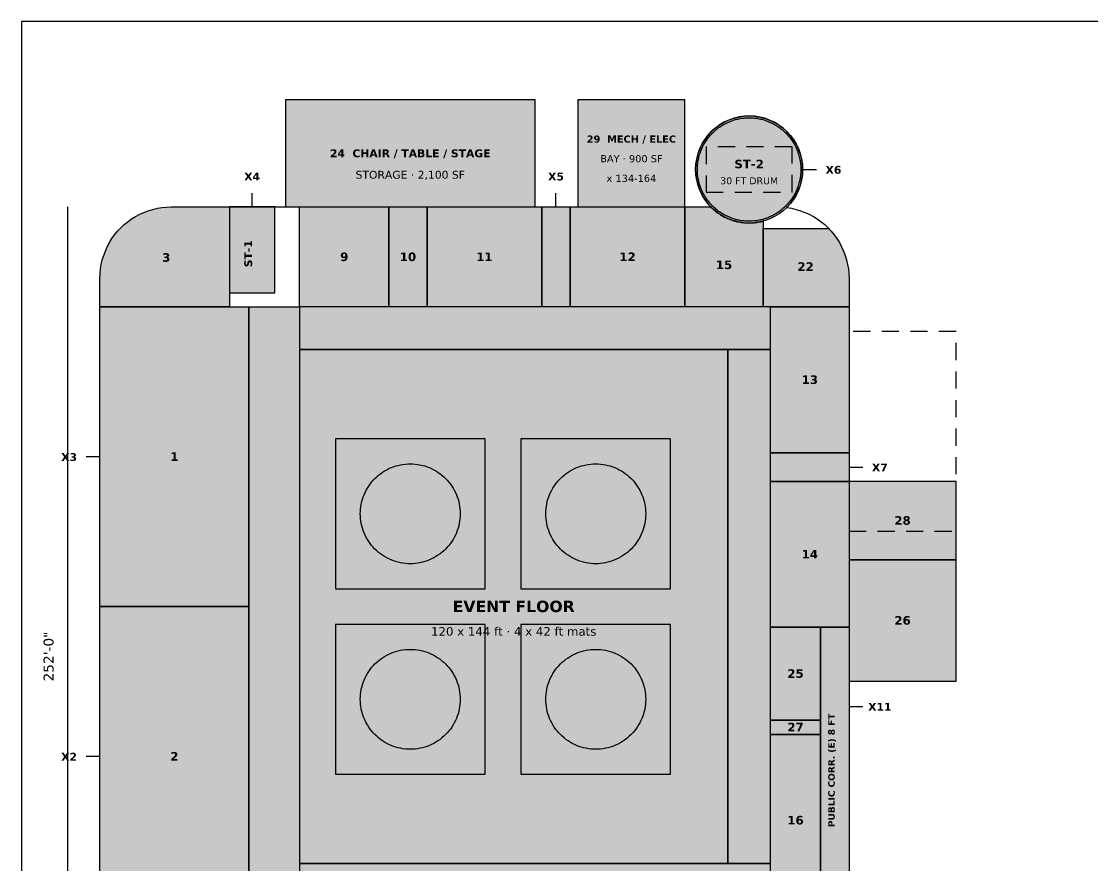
# Model space of a CAD drawing. Header units: inches. Extents: x 0.5 to 16.5, y 0.5 to 10.5.
# Drawn here: x 0.5 to 8.01, y 4.59 to 10.5 of the extents above; entities that cross this region are included whole.
import ezdxf
from ezdxf.enums import TextEntityAlignment as Align

# ---------------------------------------------------------------- set-up
doc = ezdxf.new("R2010")
doc.units = ezdxf.units.IN
doc.header["$MEASUREMENT"] = 0
for name, color, linetype in [('A-ANNEX', 7, 'Continuous'), ('A-ANNO-DIMS', 7, 'Continuous'), ('A-ANNO-GHOST', 7, 'Continuous'), ('A-ANNO-TEXT', 7, 'Continuous'), ('A-EXIT', 7, 'Continuous'), ('A-ROOM', 7, 'Continuous'), ('A-STAIR', 7, 'Continuous'), ('A-WALL-EXT', 7, 'Continuous'), ('G-ANNO-TTLB', 7, 'Continuous')]:
    doc.layers.add(name, color=color, linetype=linetype)
doc.styles.add('KS-BOLD', font='DejaVuSans-Bold.ttf')
doc.styles.add('KS-REG', font='DejaVuSans.ttf')

msp = doc.modelspace()

# ---------------------------------------------------------------- hatches: boundary and pattern name
at = {"layer": 'A-ANNEX', "true_color": 0x8e949b}
for points in [[(4.1, 9.2), (4.1, 9.95), (2.35, 9.95), (2.35, 9.2), (4.1, 9.2)], [(7.05, 5.8773), (7.05, 7.2773), (6.3, 7.2773), (6.3, 5.8773), (7.05, 5.8773)]]:
    msp.add_hatch(color=7, dxfattribs=at).paths.add_polyline_path(points)
at = {"layer": 'A-ANNEX', "true_color": 0xa55a5a}
msp.add_hatch(color=7, dxfattribs=at).paths.add_polyline_path([(5.15, 9.2), (5.15, 9.95), (4.4, 9.95), (4.4, 9.2), (5.15, 9.2)])
at = {"layer": 'A-ROOM', "true_color": 0xdad6c9}
for points in [[(1.05, 8.5), (1.05, 8.7), (1.0511, 8.7327), (1.0543, 8.7653), (1.0596, 8.7975), (1.067, 8.8294), (1.0765, 8.8607), (1.0881, 8.8913), (1.1016, 8.9211), (1.117, 8.95), (1.1343, 8.9778), (1.1533, 9.0044), (1.1741, 9.0297), (1.1964, 9.0536), (1.2203, 9.0759), (1.2456, 9.0967), (1.2722, 9.1157), (1.3, 9.133), (1.3289, 9.1484), (1.3587, 9.1619), (1.3893, 9.1735), (1.4206, 9.183), (1.4525, 9.1904), (1.4847, 9.1957), (1.5173, 9.1989), (1.55, 9.2), (1.9583, 9.2), (1.9583, 8.5979), (1.9583, 8.5), (1.05, 8.5)], [(2.45, 8.5), (2.45, 9.2), (3.075, 9.2), (3.075, 8.5), (2.45, 8.5)], [(3.075, 8.5), (3.075, 9.2), (3.3427, 9.2), (3.3427, 8.5), (3.075, 8.5)], [(3.3427, 8.5), (3.3427, 9.2), (4.1463, 9.2), (4.1463, 8.5), (3.3427, 8.5)], [(4.3463, 8.5), (4.3463, 9.2), (5.1498, 9.2), (5.1498, 8.5), (4.3463, 8.5)], [(5.6979, 8.5), (5.1498, 8.5), (5.1498, 9.2), (5.3322, 9.2), (5.3348, 9.1973), (5.3414, 9.1909), (5.3482, 9.1846), (5.3551, 9.1785), (5.3621, 9.1726), (5.3693, 9.1669), (5.3766, 9.1613), (5.3841, 9.1559), (5.3917, 9.1507), (5.3994, 9.1457), (5.4072, 9.1409), (5.4152, 9.1362), (5.4232, 9.1318), (5.4314, 9.1275), (5.4397, 9.1235), (5.448, 9.1197), (5.4565, 9.116), (5.465, 9.1126), (5.4737, 9.1094), (5.4824, 9.1064), (5.4911, 9.1036), (5.5, 9.1011), (5.5089, 9.0987), (5.5178, 9.0966), (5.5268, 9.0947), (5.5359, 9.093), (5.545, 9.0916), (5.5541, 9.0903), (5.5632, 9.0893), (5.5724, 9.0885), (5.5816, 9.088), (5.5908, 9.0876), (5.6, 9.0875), (5.6092, 9.0876), (5.6184, 9.088), (5.6276, 9.0885), (5.6368, 9.0893), (5.6459, 9.0903), (5.655, 9.0916), (5.6641, 9.093), (5.6732, 9.0947), (5.6822, 9.0966), (5.6911, 9.0987), (5.6979, 9.1005), (5.6979, 8.5)], [(5.6979, 8.5), (5.6979, 9.05), (6.1569, 9.05), (6.1759, 9.0297), (6.1967, 9.0044), (6.2157, 8.9778), (6.233, 8.95), (6.2484, 8.9211), (6.2619, 8.8913), (6.2735, 8.8607), (6.283, 8.8294), (6.2904, 8.7975), (6.2957, 8.7653), (6.2989, 8.7327), (6.3, 8.7), (6.3, 8.5), (5.6979, 8.5)], [(2.0938, 6.4), (1.05, 6.4), (1.05, 8.5), (2.0938, 8.5), (2.0938, 6.4)], [(5.75, 7.4773), (5.75, 8.5), (6.3, 8.5), (6.3, 7.4773), (5.75, 7.4773)], [(5.75, 6.2545), (5.75, 7.2773), (6.3, 7.2773), (6.3, 6.2545), (5.75, 6.2545)], [(7.05, 6.7273), (7.05, 7.2773), (6.3, 7.2773), (6.3, 6.7273), (7.05, 6.7273)], [(7.05, 6.7273), (7.05, 7.2773), (6.3, 7.2773), (6.3, 6.7273), (7.05, 6.7273)], [(7.05, 5.8773), (7.05, 6.7273), (6.3, 6.7273), (6.3, 5.8773), (7.05, 5.8773)], [(7.05, 5.8773), (7.05, 6.7273), (6.3, 6.7273), (6.3, 5.8773), (7.05, 5.8773)], [(2.0938, 4.3), (1.05, 4.3), (1.05, 6.4), (2.0938, 6.4), (2.0938, 4.3)], [(5.75, 6.2545), (6.1, 6.2545), (6.1, 5.6045), (5.75, 5.6045), (5.75, 6.2545)], [(5.75, 5.6045), (6.1, 5.6045), (6.1, 5.5045), (5.75, 5.5045), (5.75, 5.6045)], [(5.75, 5.5045), (6.1, 5.5045), (6.1, 4.3), (5.75, 4.3), (5.75, 5.5045)]]:
    msp.add_hatch(color=7, dxfattribs=at).paths.add_polyline_path(points)
at = {"layer": 'A-ROOM', "true_color": 0xefede6}
for points in [[(4.1463, 8.5), (4.1463, 9.2), (4.3463, 9.2), (4.3463, 8.5), (4.1463, 8.5)], [(2.0938, 8.5), (2.45, 8.5), (2.45, 4.3), (2.0938, 4.3), (2.0938, 8.5)], [(5.75, 7.2773), (5.75, 7.4773), (6.3, 7.4773), (6.3, 7.2773), (5.75, 7.2773)], [(6.1, 4.3), (6.1, 6.2545), (6.3, 6.2545), (6.3, 4.3), (6.1, 4.3)]]:
    msp.add_hatch(color=7, dxfattribs=at).paths.add_polyline_path(points)
at = {"layer": 'A-ROOM', "true_color": 0xe9b4b4}
for points in [[(5.75, 8.2), (5.75, 8.5), (2.45, 8.5), (2.45, 8.2), (5.75, 8.2)], [(5.75, 4.6), (5.75, 8.2), (5.45, 8.2), (5.45, 4.6), (5.75, 4.6)], [(5.75, 4.3), (5.75, 4.6), (2.45, 4.6), (2.45, 4.3), (5.75, 4.3)]]:
    msp.add_hatch(color=7, dxfattribs=at).paths.add_polyline_path(points)
at = {"layer": 'A-ROOM', "true_color": 0xead9b5}
msp.add_hatch(color=7, dxfattribs=at).paths.add_polyline_path([(5.45, 4.6), (5.45, 8.2), (2.45, 8.2), (2.45, 4.6), (5.45, 4.6)])
at = {"layer": 'A-ROOM', "true_color": 0xf4ecd0}
for points in [[(3.75, 6.525), (3.75, 7.575), (2.7, 7.575), (2.7, 6.525), (3.75, 6.525)], [(5.05, 6.525), (5.05, 7.575), (4, 7.575), (4, 6.525), (5.05, 6.525)], [(3.75, 5.225), (3.75, 6.275), (2.7, 6.275), (2.7, 5.225), (3.75, 5.225)], [(5.05, 5.225), (5.05, 6.275), (4, 6.275), (4, 5.225), (5.05, 5.225)]]:
    msp.add_hatch(color=7, dxfattribs=at).paths.add_polyline_path(points)
at = {"layer": 'A-ROOM', "true_color": 0xc93a3a}
for points in [[(3.575, 7.05), (3.5746, 7.0328), (3.5733, 7.0157), (3.5712, 6.9986), (3.5683, 6.9817), (3.5645, 6.965), (3.5599, 6.9484), (3.5545, 6.9321), (3.5484, 6.9161), (3.5414, 6.9004), (3.5337, 6.885), (3.5252, 6.8701), (3.516, 6.8556), (3.5061, 6.8415), (3.4956, 6.828), (3.4843, 6.815), (3.4725, 6.8025), (3.46, 6.7907), (3.447, 6.7794), (3.4335, 6.7689), (3.4194, 6.759), (3.4049, 6.7498), (3.39, 6.7413), (3.3746, 6.7336), (3.3589, 6.7266), (3.3429, 6.7205), (3.3266, 6.7151), (3.31, 6.7105), (3.2933, 6.7067), (3.2764, 6.7038), (3.2593, 6.7017), (3.2422, 6.7004), (3.225, 6.7), (3.2078, 6.7004), (3.1907, 6.7017), (3.1736, 6.7038), (3.1567, 6.7067), (3.14, 6.7105), (3.1234, 6.7151), (3.1071, 6.7205), (3.0911, 6.7266), (3.0754, 6.7336), (3.06, 6.7413), (3.0451, 6.7498), (3.0306, 6.759), (3.0165, 6.7689), (3.003, 6.7794), (2.99, 6.7907), (2.9775, 6.8025), (2.9657, 6.815), (2.9544, 6.828), (2.9439, 6.8415), (2.934, 6.8556), (2.9248, 6.8701), (2.9163, 6.885), (2.9086, 6.9004), (2.9016, 6.9161), (2.8955, 6.9321), (2.8901, 6.9484), (2.8855, 6.965), (2.8817, 6.9817), (2.8788, 6.9986), (2.8767, 7.0157), (2.8754, 7.0328), (2.875, 7.05), (2.8754, 7.0672), (2.8767, 7.0843), (2.8788, 7.1014), (2.8817, 7.1183), (2.8855, 7.135), (2.8901, 7.1516), (2.8955, 7.1679), (2.9016, 7.1839), (2.9086, 7.1996), (2.9163, 7.215), (2.9248, 7.2299), (2.934, 7.2444), (2.9439, 7.2585), (2.9544, 7.272), (2.9657, 7.285), (2.9775, 7.2975), (2.99, 7.3093), (3.003, 7.3206), (3.0165, 7.3311), (3.0306, 7.341), (3.0451, 7.3502), (3.06, 7.3587), (3.0754, 7.3664), (3.0911, 7.3734), (3.1071, 7.3795), (3.1234, 7.3849), (3.14, 7.3895), (3.1567, 7.3933), (3.1736, 7.3962), (3.1907, 7.3983), (3.2078, 7.3996), (3.225, 7.4), (3.2422, 7.3996), (3.2593, 7.3983), (3.2764, 7.3962), (3.2933, 7.3933), (3.31, 7.3895), (3.3266, 7.3849), (3.3429, 7.3795), (3.3589, 7.3734), (3.3746, 7.3664), (3.39, 7.3587), (3.4049, 7.3502), (3.4194, 7.341), (3.4335, 7.3311), (3.447, 7.3206), (3.46, 7.3093), (3.4725, 7.2975), (3.4843, 7.285), (3.4956, 7.272), (3.5061, 7.2585), (3.516, 7.2444), (3.5252, 7.2299), (3.5337, 7.215), (3.5414, 7.1996), (3.5484, 7.1839), (3.5545, 7.1679), (3.5599, 7.1516), (3.5645, 7.135), (3.5683, 7.1183), (3.5712, 7.1014), (3.5733, 7.0843), (3.5746, 7.0672), (3.575, 7.05)], [(4.875, 7.05), (4.8746, 7.0328), (4.8733, 7.0157), (4.8712, 6.9986), (4.8683, 6.9817), (4.8645, 6.965), (4.8599, 6.9484), (4.8545, 6.9321), (4.8484, 6.9161), (4.8414, 6.9004), (4.8337, 6.885), (4.8252, 6.8701), (4.816, 6.8556), (4.8061, 6.8415), (4.7956, 6.828), (4.7843, 6.815), (4.7725, 6.8025), (4.76, 6.7907), (4.747, 6.7794), (4.7335, 6.7689), (4.7194, 6.759), (4.7049, 6.7498), (4.69, 6.7413), (4.6746, 6.7336), (4.6589, 6.7266), (4.6429, 6.7205), (4.6266, 6.7151), (4.61, 6.7105), (4.5933, 6.7067), (4.5764, 6.7038), (4.5593, 6.7017), (4.5422, 6.7004), (4.525, 6.7), (4.5078, 6.7004), (4.4907, 6.7017), (4.4736, 6.7038), (4.4567, 6.7067), (4.44, 6.7105), (4.4234, 6.7151), (4.4071, 6.7205), (4.3911, 6.7266), (4.3754, 6.7336), (4.36, 6.7413), (4.3451, 6.7498), (4.3306, 6.759), (4.3165, 6.7689), (4.303, 6.7794), (4.29, 6.7907), (4.2775, 6.8025), (4.2657, 6.815), (4.2544, 6.828), (4.2439, 6.8415), (4.234, 6.8556), (4.2248, 6.8701), (4.2163, 6.885), (4.2086, 6.9004), (4.2016, 6.9161), (4.1955, 6.9321), (4.1901, 6.9484), (4.1855, 6.965), (4.1817, 6.9817), (4.1788, 6.9986), (4.1767, 7.0157), (4.1754, 7.0328), (4.175, 7.05), (4.1754, 7.0672), (4.1767, 7.0843), (4.1788, 7.1014), (4.1817, 7.1183), (4.1855, 7.135), (4.1901, 7.1516), (4.1955, 7.1679), (4.2016, 7.1839), (4.2086, 7.1996), (4.2163, 7.215), (4.2248, 7.2299), (4.234, 7.2444), (4.2439, 7.2585), (4.2544, 7.272), (4.2657, 7.285), (4.2775, 7.2975), (4.29, 7.3093), (4.303, 7.3206), (4.3165, 7.3311), (4.3306, 7.341), (4.3451, 7.3502), (4.36, 7.3587), (4.3754, 7.3664), (4.3911, 7.3734), (4.4071, 7.3795), (4.4234, 7.3849), (4.44, 7.3895), (4.4567, 7.3933), (4.4736, 7.3962), (4.4907, 7.3983), (4.5078, 7.3996), (4.525, 7.4), (4.5422, 7.3996), (4.5593, 7.3983), (4.5764, 7.3962), (4.5933, 7.3933), (4.61, 7.3895), (4.6266, 7.3849), (4.6429, 7.3795), (4.6589, 7.3734), (4.6746, 7.3664), (4.69, 7.3587), (4.7049, 7.3502), (4.7194, 7.341), (4.7335, 7.3311), (4.747, 7.3206), (4.76, 7.3093), (4.7725, 7.2975), (4.7843, 7.285), (4.7956, 7.272), (4.8061, 7.2585), (4.816, 7.2444), (4.8252, 7.2299), (4.8337, 7.215), (4.8414, 7.1996), (4.8484, 7.1839), (4.8545, 7.1679), (4.8599, 7.1516), (4.8645, 7.135), (4.8683, 7.1183), (4.8712, 7.1014), (4.8733, 7.0843), (4.8746, 7.0672), (4.875, 7.05)], [(3.575, 5.75), (3.5746, 5.7328), (3.5733, 5.7157), (3.5712, 5.6986), (3.5683, 5.6817), (3.5645, 5.665), (3.5599, 5.6484), (3.5545, 5.6321), (3.5484, 5.6161), (3.5414, 5.6004), (3.5337, 5.585), (3.5252, 5.5701), (3.516, 5.5556), (3.5061, 5.5415), (3.4956, 5.528), (3.4843, 5.515), (3.4725, 5.5025), (3.46, 5.4907), (3.447, 5.4794), (3.4335, 5.4689), (3.4194, 5.459), (3.4049, 5.4498), (3.39, 5.4413), (3.3746, 5.4336), (3.3589, 5.4266), (3.3429, 5.4205), (3.3266, 5.4151), (3.31, 5.4105), (3.2933, 5.4067), (3.2764, 5.4038), (3.2593, 5.4017), (3.2422, 5.4004), (3.225, 5.4), (3.2078, 5.4004), (3.1907, 5.4017), (3.1736, 5.4038), (3.1567, 5.4067), (3.14, 5.4105), (3.1234, 5.4151), (3.1071, 5.4205), (3.0911, 5.4266), (3.0754, 5.4336), (3.06, 5.4413), (3.0451, 5.4498), (3.0306, 5.459), (3.0165, 5.4689), (3.003, 5.4794), (2.99, 5.4907), (2.9775, 5.5025), (2.9657, 5.515), (2.9544, 5.528), (2.9439, 5.5415), (2.934, 5.5556), (2.9248, 5.5701), (2.9163, 5.585), (2.9086, 5.6004), (2.9016, 5.6161), (2.8955, 5.6321), (2.8901, 5.6484), (2.8855, 5.665), (2.8817, 5.6817), (2.8788, 5.6986), (2.8767, 5.7157), (2.8754, 5.7328), (2.875, 5.75), (2.8754, 5.7672), (2.8767, 5.7843), (2.8788, 5.8014), (2.8817, 5.8183), (2.8855, 5.835), (2.8901, 5.8516), (2.8955, 5.8679), (2.9016, 5.8839), (2.9086, 5.8996), (2.9163, 5.915), (2.9248, 5.9299), (2.934, 5.9444), (2.9439, 5.9585), (2.9544, 5.972), (2.9657, 5.985), (2.9775, 5.9975), (2.99, 6.0093), (3.003, 6.0206), (3.0165, 6.0311), (3.0306, 6.041), (3.0451, 6.0502), (3.06, 6.0587), (3.0754, 6.0664), (3.0911, 6.0734), (3.1071, 6.0795), (3.1234, 6.0849), (3.14, 6.0895), (3.1567, 6.0933), (3.1736, 6.0962), (3.1907, 6.0983), (3.2078, 6.0996), (3.225, 6.1), (3.2422, 6.0996), (3.2593, 6.0983), (3.2764, 6.0962), (3.2933, 6.0933), (3.31, 6.0895), (3.3266, 6.0849), (3.3429, 6.0795), (3.3589, 6.0734), (3.3746, 6.0664), (3.39, 6.0587), (3.4049, 6.0502), (3.4194, 6.041), (3.4335, 6.0311), (3.447, 6.0206), (3.46, 6.0093), (3.4725, 5.9975), (3.4843, 5.985), (3.4956, 5.972), (3.5061, 5.9585), (3.516, 5.9444), (3.5252, 5.9299), (3.5337, 5.915), (3.5414, 5.8996), (3.5484, 5.8839), (3.5545, 5.8679), (3.5599, 5.8516), (3.5645, 5.835), (3.5683, 5.8183), (3.5712, 5.8014), (3.5733, 5.7843), (3.5746, 5.7672), (3.575, 5.75)], [(4.875, 5.75), (4.8746, 5.7328), (4.8733, 5.7157), (4.8712, 5.6986), (4.8683, 5.6817), (4.8645, 5.665), (4.8599, 5.6484), (4.8545, 5.6321), (4.8484, 5.6161), (4.8414, 5.6004), (4.8337, 5.585), (4.8252, 5.5701), (4.816, 5.5556), (4.8061, 5.5415), (4.7956, 5.528), (4.7843, 5.515), (4.7725, 5.5025), (4.76, 5.4907), (4.747, 5.4794), (4.7335, 5.4689), (4.7194, 5.459), (4.7049, 5.4498), (4.69, 5.4413), (4.6746, 5.4336), (4.6589, 5.4266), (4.6429, 5.4205), (4.6266, 5.4151), (4.61, 5.4105), (4.5933, 5.4067), (4.5764, 5.4038), (4.5593, 5.4017), (4.5422, 5.4004), (4.525, 5.4), (4.5078, 5.4004), (4.4907, 5.4017), (4.4736, 5.4038), (4.4567, 5.4067), (4.44, 5.4105), (4.4234, 5.4151), (4.4071, 5.4205), (4.3911, 5.4266), (4.3754, 5.4336), (4.36, 5.4413), (4.3451, 5.4498), (4.3306, 5.459), (4.3165, 5.4689), (4.303, 5.4794), (4.29, 5.4907), (4.2775, 5.5025), (4.2657, 5.515), (4.2544, 5.528), (4.2439, 5.5415), (4.234, 5.5556), (4.2248, 5.5701), (4.2163, 5.585), (4.2086, 5.6004), (4.2016, 5.6161), (4.1955, 5.6321), (4.1901, 5.6484), (4.1855, 5.665), (4.1817, 5.6817), (4.1788, 5.6986), (4.1767, 5.7157), (4.1754, 5.7328), (4.175, 5.75), (4.1754, 5.7672), (4.1767, 5.7843), (4.1788, 5.8014), (4.1817, 5.8183), (4.1855, 5.835), (4.1901, 5.8516), (4.1955, 5.8679), (4.2016, 5.8839), (4.2086, 5.8996), (4.2163, 5.915), (4.2248, 5.9299), (4.234, 5.9444), (4.2439, 5.9585), (4.2544, 5.972), (4.2657, 5.985), (4.2775, 5.9975), (4.29, 6.0093), (4.303, 6.0206), (4.3165, 6.0311), (4.3306, 6.041), (4.3451, 6.0502), (4.36, 6.0587), (4.3754, 6.0664), (4.3911, 6.0734), (4.4071, 6.0795), (4.4234, 6.0849), (4.44, 6.0895), (4.4567, 6.0933), (4.4736, 6.0962), (4.4907, 6.0983), (4.5078, 6.0996), (4.525, 6.1), (4.5422, 6.0996), (4.5593, 6.0983), (4.5764, 6.0962), (4.5933, 6.0933), (4.61, 6.0895), (4.6266, 6.0849), (4.6429, 6.0795), (4.6589, 6.0734), (4.6746, 6.0664), (4.69, 6.0587), (4.7049, 6.0502), (4.7194, 6.041), (4.7335, 6.0311), (4.747, 6.0206), (4.76, 6.0093), (4.7725, 5.9975), (4.7843, 5.985), (4.7956, 5.972), (4.8061, 5.9585), (4.816, 5.9444), (4.8252, 5.9299), (4.8337, 5.915), (4.8414, 5.8996), (4.8484, 5.8839), (4.8545, 5.8679), (4.8599, 5.8516), (4.8645, 5.835), (4.8683, 5.8183), (4.8712, 5.8014), (4.8733, 5.7843), (4.8746, 5.7672), (4.875, 5.75)]]:
    msp.add_hatch(color=7, dxfattribs=at).paths.add_polyline_path(points)
at = {"layer": 'A-STAIR', "true_color": 0xb9b3a0}
h = msp.add_hatch(color=7, dxfattribs=at)
edge = h.paths.add_edge_path()
edge.add_arc((5.6, 9.4625), 0.375, 0, 360)
msp.add_hatch(color=7, dxfattribs=at).paths.add_polyline_path([(2.275, 8.5979), (2.275, 9.2), (1.9583, 9.2), (1.9583, 8.5979), (2.275, 8.5979)])

# ---------------------------------------------------------------- linework, layer by layer
at = {"layer": 'A-ANNEX'}
for points in [[(4.1, 9.2), (4.1, 9.95), (2.35, 9.95), (2.35, 9.2), (4.1, 9.2)], [(5.15, 9.2), (5.15, 9.95), (4.4, 9.95), (4.4, 9.2), (5.15, 9.2)], [(7.05, 5.8773), (7.05, 7.2773), (6.3, 7.2773), (6.3, 5.8773), (7.05, 5.8773)]]:
    msp.add_lwpolyline(points, close=True, dxfattribs=at)
at = {"layer": 'A-ANNO-DIMS'}
msp.add_line((0.825, 2.9), (0.825, 9.2), dxfattribs=at)
at = {"layer": 'A-ANNO-GHOST'}
for p, q in [((5.3913, 9.7589), (5.3986, 9.7639)), ((5.3986, 9.7639), (5.4061, 9.7688)), ((5.4061, 9.7688), (5.4136, 9.7734)), ((5.4136, 9.7734), (5.4213, 9.7779)), ((5.4213, 9.7779), (5.4291, 9.7822)), ((5.4291, 9.7822), (5.437, 9.7863)), ((5.437, 9.7863), (5.445, 9.7902)), ((5.445, 9.7902), (5.4531, 9.7939)), ((5.4531, 9.7939), (5.4613, 9.7974)), ((5.4613, 9.7974), (5.4695, 9.8007)), ((5.4695, 9.8007), (5.4779, 9.8038)), ((5.4779, 9.8038), (5.4863, 9.8067)), ((5.4863, 9.8067), (5.4948, 9.8094)), ((5.4948, 9.8094), (5.5033, 9.8119)), ((5.5033, 9.8119), (5.5119, 9.8141)), ((5.5119, 9.8141), (5.5206, 9.8162)), ((5.5206, 9.8162), (5.5293, 9.818)), ((5.5293, 9.818), (5.538, 9.8197)), ((5.538, 9.8197), (5.5468, 9.8211)), ((5.5468, 9.8211), (5.5556, 9.8223)), ((5.5556, 9.8223), (5.5645, 9.8233)), ((5.5645, 9.8233), (5.5733, 9.824)), ((5.5733, 9.824), (5.5822, 9.8246)), ((5.5822, 9.8246), (5.5911, 9.8249)), ((5.5911, 9.8249), (5.6, 9.825)), ((5.6, 9.825), (5.6089, 9.8249)), ((5.6089, 9.8249), (5.6178, 9.8246)), ((5.6178, 9.8246), (5.6267, 9.824)), ((5.6267, 9.824), (5.6355, 9.8233)), ((5.6355, 9.8233), (5.6444, 9.8223)), ((5.6444, 9.8223), (5.6532, 9.8211)), ((5.6532, 9.8211), (5.662, 9.8197)), ((5.662, 9.8197), (5.6707, 9.818)), ((5.6707, 9.818), (5.6794, 9.8162)), ((5.6794, 9.8162), (5.6881, 9.8141)), ((5.6881, 9.8141), (5.6967, 9.8119)), ((5.6967, 9.8119), (5.7052, 9.8094)), ((5.7052, 9.8094), (5.7137, 9.8067)), ((5.7137, 9.8067), (5.7221, 9.8038)), ((5.7221, 9.8038), (5.7305, 9.8007)), ((5.7305, 9.8007), (5.7387, 9.7974)), ((5.7387, 9.7974), (5.7469, 9.7939)), ((5.7469, 9.7939), (5.755, 9.7902)), ((5.755, 9.7902), (5.763, 9.7863)), ((5.763, 9.7863), (5.7709, 9.7822)), ((5.7709, 9.7822), (5.7787, 9.7779)), ((5.7787, 9.7779), (5.7864, 9.7734)), ((5.7864, 9.7734), (5.7939, 9.7688)), ((5.7939, 9.7688), (5.8014, 9.7639)), ((5.8014, 9.7639), (5.8087, 9.7589)), ((5.3088, 9.6784), (5.3142, 9.6855)), ((5.3142, 9.6855), (5.3198, 9.6925)), ((5.3198, 9.6925), (5.3255, 9.6993)), ((5.3255, 9.6993), (5.3314, 9.7059)), ((5.3314, 9.7059), (5.3375, 9.7125)), ((5.3375, 9.7125), (5.3437, 9.7188)), ((5.3437, 9.7188), (5.35, 9.725)), ((5.35, 9.725), (5.3566, 9.7311)), ((5.3566, 9.7311), (5.3632, 9.737)), ((5.3632, 9.737), (5.37, 9.7427)), ((5.37, 9.7427), (5.377, 9.7483)), ((5.377, 9.7483), (5.3841, 9.7537)), ((5.3841, 9.7537), (5.3913, 9.7589)), ((5.8087, 9.7589), (5.8159, 9.7537)), ((5.8159, 9.7537), (5.823, 9.7483)), ((5.823, 9.7483), (5.83, 9.7427)), ((5.83, 9.7427), (5.8368, 9.737)), ((5.8368, 9.737), (5.8434, 9.7311)), ((5.8434, 9.7311), (5.85, 9.725)), ((5.85, 9.725), (5.8563, 9.7188)), ((5.8563, 9.7188), (5.8625, 9.7125)), ((5.8625, 9.7125), (5.8686, 9.7059)), ((5.8686, 9.7059), (5.8745, 9.6993)), ((5.8745, 9.6993), (5.8802, 9.6925)), ((5.8802, 9.6925), (5.8858, 9.6855)), ((5.8858, 9.6855), (5.8912, 9.6784)), ((5.2651, 9.6012), (5.2686, 9.6094)), ((5.2686, 9.6094), (5.2723, 9.6175)), ((5.2723, 9.6175), (5.2762, 9.6255)), ((5.2762, 9.6255), (5.2803, 9.6334)), ((5.2803, 9.6334), (5.2846, 9.6412)), ((5.2846, 9.6412), (5.2891, 9.6489)), ((5.2891, 9.6489), (5.2937, 9.6564)), ((5.2937, 9.6564), (5.2986, 9.6639)), ((5.2986, 9.6639), (5.3036, 9.6712)), ((5.3036, 9.6712), (5.3088, 9.6784)), ((5.8912, 9.6784), (5.8964, 9.6712)), ((5.8964, 9.6712), (5.9014, 9.6639)), ((5.9014, 9.6639), (5.9063, 9.6564)), ((5.9063, 9.6564), (5.9109, 9.6489)), ((5.9109, 9.6489), (5.9154, 9.6412)), ((5.9154, 9.6412), (5.9197, 9.6334)), ((5.9197, 9.6334), (5.9238, 9.6255)), ((5.9238, 9.6255), (5.9277, 9.6175)), ((5.9277, 9.6175), (5.9314, 9.6094)), ((5.9314, 9.6094), (5.9349, 9.6012)), ((5.2445, 9.5332), (5.2463, 9.5419)), ((5.2463, 9.5419), (5.2484, 9.5506)), ((5.2484, 9.5506), (5.2506, 9.5592)), ((5.2506, 9.5592), (5.2531, 9.5677)), ((5.2531, 9.5677), (5.2558, 9.5762)), ((5.2558, 9.5762), (5.2587, 9.5846)), ((5.2587, 9.5846), (5.2618, 9.593)), ((5.2618, 9.593), (5.2651, 9.6012)), ((5.9349, 9.6012), (5.9382, 9.593)), ((5.9382, 9.593), (5.9413, 9.5846)), ((5.9413, 9.5846), (5.9442, 9.5762)), ((5.9442, 9.5762), (5.9469, 9.5677)), ((5.9469, 9.5677), (5.9494, 9.5592)), ((5.9494, 9.5592), (5.9516, 9.5506)), ((5.9516, 9.5506), (5.9537, 9.5419)), ((5.9537, 9.5419), (5.9555, 9.5332)), ((5.2375, 9.4625), (5.2376, 9.4714)), ((5.2376, 9.4536), (5.2375, 9.4625)), ((5.2376, 9.4714), (5.2379, 9.4803)), ((5.2379, 9.4803), (5.2385, 9.4892)), ((5.2385, 9.4892), (5.2392, 9.498)), ((5.2392, 9.498), (5.2402, 9.5069)), ((5.2402, 9.5069), (5.2414, 9.5157)), ((5.2414, 9.5157), (5.2428, 9.5245)), ((5.2428, 9.5245), (5.2445, 9.5332)), ((5.9555, 9.5332), (5.9572, 9.5245)), ((5.9572, 9.5245), (5.9586, 9.5157)), ((5.9586, 9.5157), (5.9598, 9.5069)), ((5.9598, 9.5069), (5.9608, 9.498)), ((5.9608, 9.498), (5.9615, 9.4892)), ((5.9615, 9.4892), (5.9621, 9.4803)), ((5.9621, 9.4803), (5.9624, 9.4714)), ((5.9624, 9.4714), (5.9625, 9.4625)), ((5.9625, 9.4625), (5.9624, 9.4536)), ((5.2379, 9.4447), (5.2376, 9.4536)), ((5.2385, 9.4358), (5.2379, 9.4447)), ((5.2392, 9.427), (5.2385, 9.4358)), ((5.2402, 9.4181), (5.2392, 9.427)), ((5.2414, 9.4093), (5.2402, 9.4181)), ((5.2428, 9.4005), (5.2414, 9.4093)), ((5.2445, 9.3918), (5.2428, 9.4005)), ((5.2463, 9.3831), (5.2445, 9.3918)), ((5.9555, 9.3918), (5.9537, 9.3831)), ((5.9572, 9.4005), (5.9555, 9.3918)), ((5.9586, 9.4093), (5.9572, 9.4005)), ((5.9598, 9.4181), (5.9586, 9.4093)), ((5.9608, 9.427), (5.9598, 9.4181)), ((5.9615, 9.4358), (5.9608, 9.427)), ((5.9621, 9.4447), (5.9615, 9.4358)), ((5.9624, 9.4536), (5.9621, 9.4447)), ((5.2484, 9.3744), (5.2463, 9.3831)), ((5.2506, 9.3658), (5.2484, 9.3744)), ((5.2531, 9.3573), (5.2506, 9.3658)), ((5.2558, 9.3488), (5.2531, 9.3573)), ((5.2587, 9.3404), (5.2558, 9.3488)), ((5.2618, 9.332), (5.2587, 9.3404)), ((5.2651, 9.3238), (5.2618, 9.332)), ((5.2686, 9.3156), (5.2651, 9.3238)), ((5.2723, 9.3075), (5.2686, 9.3156)), ((5.9314, 9.3156), (5.9277, 9.3075)), ((5.9349, 9.3238), (5.9314, 9.3156)), ((5.9382, 9.332), (5.9349, 9.3238)), ((5.9413, 9.3404), (5.9382, 9.332)), ((5.9442, 9.3488), (5.9413, 9.3404)), ((5.9469, 9.3573), (5.9442, 9.3488)), ((5.9494, 9.3658), (5.9469, 9.3573)), ((5.9516, 9.3744), (5.9494, 9.3658)), ((5.9537, 9.3831), (5.9516, 9.3744)), ((5.2762, 9.2995), (5.2723, 9.3075)), ((5.2803, 9.2916), (5.2762, 9.2995)), ((5.2846, 9.2838), (5.2803, 9.2916)), ((5.2891, 9.2761), (5.2846, 9.2838)), ((5.2937, 9.2686), (5.2891, 9.2761)), ((5.2986, 9.2611), (5.2937, 9.2686)), ((5.3036, 9.2538), (5.2986, 9.2611)), ((5.3088, 9.2466), (5.3036, 9.2538)), ((5.3142, 9.2395), (5.3088, 9.2466)), ((5.3198, 9.2325), (5.3142, 9.2395)), ((5.8858, 9.2395), (5.8802, 9.2325)), ((5.8912, 9.2466), (5.8858, 9.2395)), ((5.8964, 9.2538), (5.8912, 9.2466)), ((5.9014, 9.2611), (5.8964, 9.2538)), ((5.9063, 9.2686), (5.9014, 9.2611)), ((5.9109, 9.2761), (5.9063, 9.2686)), ((5.9154, 9.2838), (5.9109, 9.2761)), ((5.9197, 9.2916), (5.9154, 9.2838)), ((5.9238, 9.2995), (5.9197, 9.2916)), ((5.9277, 9.3075), (5.9238, 9.2995)), ((5.3255, 9.2257), (5.3198, 9.2325)), ((5.3314, 9.2191), (5.3255, 9.2257)), ((5.3375, 9.2125), (5.3314, 9.2191)), ((5.3437, 9.2062), (5.3375, 9.2125)), ((5.35, 9.2), (5.3437, 9.2062)), ((5.3566, 9.1939), (5.35, 9.2)), ((5.3632, 9.188), (5.3566, 9.1939)), ((5.37, 9.1823), (5.3632, 9.188)), ((5.377, 9.1767), (5.37, 9.1823)), ((5.3841, 9.1713), (5.377, 9.1767)), ((5.3913, 9.1661), (5.3841, 9.1713)), ((5.3986, 9.1611), (5.3913, 9.1661)), ((5.4061, 9.1562), (5.3986, 9.1611)), ((5.8014, 9.1611), (5.7939, 9.1562)), ((5.8087, 9.1661), (5.8014, 9.1611)), ((5.8159, 9.1713), (5.8087, 9.1661)), ((5.823, 9.1767), (5.8159, 9.1713)), ((5.83, 9.1823), (5.823, 9.1767)), ((5.8368, 9.188), (5.83, 9.1823)), ((5.8434, 9.1939), (5.8368, 9.188)), ((5.85, 9.2), (5.8434, 9.1939)), ((5.8563, 9.2062), (5.85, 9.2)), ((5.8625, 9.2125), (5.8563, 9.2062)), ((5.8686, 9.2191), (5.8625, 9.2125)), ((5.8745, 9.2257), (5.8686, 9.2191)), ((5.8802, 9.2325), (5.8745, 9.2257)), ((5.4136, 9.1516), (5.4061, 9.1562)), ((5.4213, 9.1471), (5.4136, 9.1516)), ((5.4291, 9.1428), (5.4213, 9.1471)), ((5.437, 9.1387), (5.4291, 9.1428)), ((5.445, 9.1348), (5.437, 9.1387)), ((5.4531, 9.1311), (5.445, 9.1348)), ((5.4613, 9.1276), (5.4531, 9.1311)), ((5.4695, 9.1243), (5.4613, 9.1276)), ((5.4779, 9.1212), (5.4695, 9.1243)), ((5.4863, 9.1183), (5.4779, 9.1212)), ((5.4948, 9.1156), (5.4863, 9.1183)), ((5.5033, 9.1131), (5.4948, 9.1156)), ((5.5119, 9.1109), (5.5033, 9.1131)), ((5.5206, 9.1088), (5.5119, 9.1109)), ((5.5293, 9.107), (5.5206, 9.1088)), ((5.538, 9.1053), (5.5293, 9.107)), ((5.5468, 9.1039), (5.538, 9.1053)), ((5.5556, 9.1027), (5.5468, 9.1039)), ((5.5645, 9.1017), (5.5556, 9.1027)), ((5.5733, 9.101), (5.5645, 9.1017)), ((5.5822, 9.1004), (5.5733, 9.101)), ((5.5911, 9.1001), (5.5822, 9.1004)), ((5.6, 9.1), (5.5911, 9.1001)), ((5.6089, 9.1001), (5.6, 9.1)), ((5.6178, 9.1004), (5.6089, 9.1001)), ((5.6267, 9.101), (5.6178, 9.1004)), ((5.6355, 9.1017), (5.6267, 9.101)), ((5.6444, 9.1027), (5.6355, 9.1017)), ((5.6532, 9.1039), (5.6444, 9.1027)), ((5.662, 9.1053), (5.6532, 9.1039)), ((5.6707, 9.107), (5.662, 9.1053)), ((5.6794, 9.1088), (5.6707, 9.107)), ((5.6881, 9.1109), (5.6794, 9.1088)), ((5.6967, 9.1131), (5.6881, 9.1109)), ((5.7052, 9.1156), (5.6967, 9.1131)), ((5.7137, 9.1183), (5.7052, 9.1156)), ((5.7221, 9.1212), (5.7137, 9.1183)), ((5.7305, 9.1243), (5.7221, 9.1212)), ((5.7387, 9.1276), (5.7305, 9.1243)), ((5.7469, 9.1311), (5.7387, 9.1276)), ((5.755, 9.1348), (5.7469, 9.1311)), ((5.763, 9.1387), (5.755, 9.1348)), ((5.7709, 9.1428), (5.763, 9.1387)), ((5.7787, 9.1471), (5.7709, 9.1428)), ((5.7864, 9.1516), (5.7787, 9.1471)), ((5.7939, 9.1562), (5.7864, 9.1516)), ((6.3, 8.3273), (6.3, 8.2073)), ((6.45, 8.3273), (6.33, 8.3273)), ((6.65, 8.3273), (6.53, 8.3273)), ((6.85, 8.3273), (6.73, 8.3273)), ((7.05, 8.3273), (6.93, 8.3273)), ((7.05, 8.3273), (7.05, 8.3273)), ((7.05, 8.1273), (7.05, 8.2473)), ((6.3, 8.1273), (6.3, 8.0073)), ((7.05, 7.9273), (7.05, 8.0473)), ((6.3, 7.9273), (6.3, 7.8073)), ((7.05, 7.7273), (7.05, 7.8473)), ((6.3, 7.7273), (6.3, 7.6073)), ((7.05, 7.5273), (7.05, 7.6473)), ((6.3, 7.5273), (6.3, 7.4073)), ((7.05, 7.3273), (7.05, 7.4473)), ((6.3, 7.3273), (6.3, 7.2073)), ((7.05, 7.1273), (7.05, 7.2473)), ((6.3, 7.1273), (6.3, 7.0073)), ((7.05, 6.9273), (7.05, 7.0473)), ((6.3, 6.9273), (6.3, 6.9273)), ((6.3, 6.9273), (6.42, 6.9273)), ((6.5, 6.9273), (6.62, 6.9273)), ((6.7, 6.9273), (6.82, 6.9273)), ((6.9, 6.9273), (7.02, 6.9273))]:
    msp.add_line(p, q, dxfattribs=at)
at = {"layer": 'A-EXIT'}
for p, q in [((5.975, 9.4625), (6.071, 9.4625)), ((2.1167, 9.2), (2.1167, 9.296)), ((4.2462, 9.2), (4.2462, 9.296)), ((1.05, 7.45), (0.954, 7.45)), ((6.3, 7.3773), (6.396, 7.3773)), ((6.3, 5.7), (6.396, 5.7)), ((1.05, 5.35), (0.954, 5.35))]:
    msp.add_line(p, q, dxfattribs=at)
at = {"layer": 'A-ROOM'}
for points in [[(1.05, 8.5), (1.05, 8.7), (1.0511, 8.7327), (1.0543, 8.7653), (1.0596, 8.7975), (1.067, 8.8294), (1.0765, 8.8607), (1.0881, 8.8913), (1.1016, 8.9211), (1.117, 8.95), (1.1343, 8.9778), (1.1533, 9.0044), (1.1741, 9.0297), (1.1964, 9.0536), (1.2203, 9.0759), (1.2456, 9.0967), (1.2722, 9.1157), (1.3, 9.133), (1.3289, 9.1484), (1.3587, 9.1619), (1.3893, 9.1735), (1.4206, 9.183), (1.4525, 9.1904), (1.4847, 9.1957), (1.5173, 9.1989), (1.55, 9.2), (1.9583, 9.2), (1.9583, 8.5979), (1.9583, 8.5), (1.05, 8.5)], [(2.45, 8.5), (2.45, 9.2), (3.075, 9.2), (3.075, 8.5), (2.45, 8.5)], [(3.075, 8.5), (3.075, 9.2), (3.3427, 9.2), (3.3427, 8.5), (3.075, 8.5)], [(3.3427, 8.5), (3.3427, 9.2), (4.1463, 9.2), (4.1463, 8.5), (3.3427, 8.5)], [(4.1463, 8.5), (4.1463, 9.2), (4.3463, 9.2), (4.3463, 8.5), (4.1463, 8.5)], [(4.3463, 8.5), (4.3463, 9.2), (5.1498, 9.2), (5.1498, 8.5), (4.3463, 8.5)], [(5.6979, 8.5), (5.1498, 8.5), (5.1498, 9.2), (5.3322, 9.2), (5.3348, 9.1973), (5.3414, 9.1909), (5.3482, 9.1846), (5.3551, 9.1785), (5.3621, 9.1726), (5.3693, 9.1669), (5.3766, 9.1613), (5.3841, 9.1559), (5.3917, 9.1507), (5.3994, 9.1457), (5.4072, 9.1409), (5.4152, 9.1362), (5.4232, 9.1318), (5.4314, 9.1275), (5.4397, 9.1235), (5.448, 9.1197), (5.4565, 9.116), (5.465, 9.1126), (5.4737, 9.1094), (5.4824, 9.1064), (5.4911, 9.1036), (5.5, 9.1011), (5.5089, 9.0987), (5.5178, 9.0966), (5.5268, 9.0947), (5.5359, 9.093), (5.545, 9.0916), (5.5541, 9.0903), (5.5632, 9.0893), (5.5724, 9.0885), (5.5816, 9.088), (5.5908, 9.0876), (5.6, 9.0875), (5.6092, 9.0876), (5.6184, 9.088), (5.6276, 9.0885), (5.6368, 9.0893), (5.6459, 9.0903), (5.655, 9.0916), (5.6641, 9.093), (5.6732, 9.0947), (5.6822, 9.0966), (5.6911, 9.0987), (5.6979, 9.1005), (5.6979, 8.5)], [(5.6979, 8.5), (5.6979, 9.05), (6.1569, 9.05), (6.1759, 9.0297), (6.1967, 9.0044), (6.2157, 8.9778), (6.233, 8.95), (6.2484, 8.9211), (6.2619, 8.8913), (6.2735, 8.8607), (6.283, 8.8294), (6.2904, 8.7975), (6.2957, 8.7653), (6.2989, 8.7327), (6.3, 8.7), (6.3, 8.5), (5.6979, 8.5)], [(2.0938, 6.4), (1.05, 6.4), (1.05, 8.5), (2.0938, 8.5), (2.0938, 6.4)], [(2.0938, 8.5), (2.45, 8.5), (2.45, 4.3), (2.0938, 4.3), (2.0938, 8.5)], [(5.75, 8.2), (5.75, 8.5), (2.45, 8.5), (2.45, 8.2), (5.75, 8.2)], [(5.75, 7.4773), (5.75, 8.5), (6.3, 8.5), (6.3, 7.4773), (5.75, 7.4773)], [(5.45, 4.6), (5.45, 8.2), (2.45, 8.2), (2.45, 4.6), (5.45, 4.6)], [(5.75, 4.6), (5.75, 8.2), (5.45, 8.2), (5.45, 4.6), (5.75, 4.6)], [(3.75, 6.525), (3.75, 7.575), (2.7, 7.575), (2.7, 6.525), (3.75, 6.525)], [(5.05, 6.525), (5.05, 7.575), (4, 7.575), (4, 6.525), (5.05, 6.525)], [(5.75, 7.2773), (5.75, 7.4773), (6.3, 7.4773), (6.3, 7.2773), (5.75, 7.2773)], [(3.575, 7.05), (3.5746, 7.0328), (3.5733, 7.0157), (3.5712, 6.9986), (3.5683, 6.9817), (3.5645, 6.965), (3.5599, 6.9484), (3.5545, 6.9321), (3.5484, 6.9161), (3.5414, 6.9004), (3.5337, 6.885), (3.5252, 6.8701), (3.516, 6.8556), (3.5061, 6.8415), (3.4956, 6.828), (3.4843, 6.815), (3.4725, 6.8025), (3.46, 6.7907), (3.447, 6.7794), (3.4335, 6.7689), (3.4194, 6.759), (3.4049, 6.7498), (3.39, 6.7413), (3.3746, 6.7336), (3.3589, 6.7266), (3.3429, 6.7205), (3.3266, 6.7151), (3.31, 6.7105), (3.2933, 6.7067), (3.2764, 6.7038), (3.2593, 6.7017), (3.2422, 6.7004), (3.225, 6.7), (3.2078, 6.7004), (3.1907, 6.7017), (3.1736, 6.7038), (3.1567, 6.7067), (3.14, 6.7105), (3.1234, 6.7151), (3.1071, 6.7205), (3.0911, 6.7266), (3.0754, 6.7336), (3.06, 6.7413), (3.0451, 6.7498), (3.0306, 6.759), (3.0165, 6.7689), (3.003, 6.7794), (2.99, 6.7907), (2.9775, 6.8025), (2.9657, 6.815), (2.9544, 6.828), (2.9439, 6.8415), (2.934, 6.8556), (2.9248, 6.8701), (2.9163, 6.885), (2.9086, 6.9004), (2.9016, 6.9161), (2.8955, 6.9321), (2.8901, 6.9484), (2.8855, 6.965), (2.8817, 6.9817), (2.8788, 6.9986), (2.8767, 7.0157), (2.8754, 7.0328), (2.875, 7.05), (2.8754, 7.0672), (2.8767, 7.0843), (2.8788, 7.1014), (2.8817, 7.1183), (2.8855, 7.135), (2.8901, 7.1516), (2.8955, 7.1679), (2.9016, 7.1839), (2.9086, 7.1996), (2.9163, 7.215), (2.9248, 7.2299), (2.934, 7.2444), (2.9439, 7.2585), (2.9544, 7.272), (2.9657, 7.285), (2.9775, 7.2975), (2.99, 7.3093), (3.003, 7.3206), (3.0165, 7.3311), (3.0306, 7.341), (3.0451, 7.3502), (3.06, 7.3587), (3.0754, 7.3664), (3.0911, 7.3734), (3.1071, 7.3795), (3.1234, 7.3849), (3.14, 7.3895), (3.1567, 7.3933), (3.1736, 7.3962), (3.1907, 7.3983), (3.2078, 7.3996), (3.225, 7.4), (3.2422, 7.3996), (3.2593, 7.3983), (3.2764, 7.3962), (3.2933, 7.3933), (3.31, 7.3895), (3.3266, 7.3849), (3.3429, 7.3795), (3.3589, 7.3734), (3.3746, 7.3664), (3.39, 7.3587), (3.4049, 7.3502), (3.4194, 7.341), (3.4335, 7.3311), (3.447, 7.3206), (3.46, 7.3093), (3.4725, 7.2975), (3.4843, 7.285), (3.4956, 7.272), (3.5061, 7.2585), (3.516, 7.2444), (3.5252, 7.2299), (3.5337, 7.215), (3.5414, 7.1996), (3.5484, 7.1839), (3.5545, 7.1679), (3.5599, 7.1516), (3.5645, 7.135), (3.5683, 7.1183), (3.5712, 7.1014), (3.5733, 7.0843), (3.5746, 7.0672), (3.575, 7.05)], [(4.875, 7.05), (4.8746, 7.0328), (4.8733, 7.0157), (4.8712, 6.9986), (4.8683, 6.9817), (4.8645, 6.965), (4.8599, 6.9484), (4.8545, 6.9321), (4.8484, 6.9161), (4.8414, 6.9004), (4.8337, 6.885), (4.8252, 6.8701), (4.816, 6.8556), (4.8061, 6.8415), (4.7956, 6.828), (4.7843, 6.815), (4.7725, 6.8025), (4.76, 6.7907), (4.747, 6.7794), (4.7335, 6.7689), (4.7194, 6.759), (4.7049, 6.7498), (4.69, 6.7413), (4.6746, 6.7336), (4.6589, 6.7266), (4.6429, 6.7205), (4.6266, 6.7151), (4.61, 6.7105), (4.5933, 6.7067), (4.5764, 6.7038), (4.5593, 6.7017), (4.5422, 6.7004), (4.525, 6.7), (4.5078, 6.7004), (4.4907, 6.7017), (4.4736, 6.7038), (4.4567, 6.7067), (4.44, 6.7105), (4.4234, 6.7151), (4.4071, 6.7205), (4.3911, 6.7266), (4.3754, 6.7336), (4.36, 6.7413), (4.3451, 6.7498), (4.3306, 6.759), (4.3165, 6.7689), (4.303, 6.7794), (4.29, 6.7907), (4.2775, 6.8025), (4.2657, 6.815), (4.2544, 6.828), (4.2439, 6.8415), (4.234, 6.8556), (4.2248, 6.8701), (4.2163, 6.885), (4.2086, 6.9004), (4.2016, 6.9161), (4.1955, 6.9321), (4.1901, 6.9484), (4.1855, 6.965), (4.1817, 6.9817), (4.1788, 6.9986), (4.1767, 7.0157), (4.1754, 7.0328), (4.175, 7.05), (4.1754, 7.0672), (4.1767, 7.0843), (4.1788, 7.1014), (4.1817, 7.1183), (4.1855, 7.135), (4.1901, 7.1516), (4.1955, 7.1679), (4.2016, 7.1839), (4.2086, 7.1996), (4.2163, 7.215), (4.2248, 7.2299), (4.234, 7.2444), (4.2439, 7.2585), (4.2544, 7.272), (4.2657, 7.285), (4.2775, 7.2975), (4.29, 7.3093), (4.303, 7.3206), (4.3165, 7.3311), (4.3306, 7.341), (4.3451, 7.3502), (4.36, 7.3587), (4.3754, 7.3664), (4.3911, 7.3734), (4.4071, 7.3795), (4.4234, 7.3849), (4.44, 7.3895), (4.4567, 7.3933), (4.4736, 7.3962), (4.4907, 7.3983), (4.5078, 7.3996), (4.525, 7.4), (4.5422, 7.3996), (4.5593, 7.3983), (4.5764, 7.3962), (4.5933, 7.3933), (4.61, 7.3895), (4.6266, 7.3849), (4.6429, 7.3795), (4.6589, 7.3734), (4.6746, 7.3664), (4.69, 7.3587), (4.7049, 7.3502), (4.7194, 7.341), (4.7335, 7.3311), (4.747, 7.3206), (4.76, 7.3093), (4.7725, 7.2975), (4.7843, 7.285), (4.7956, 7.272), (4.8061, 7.2585), (4.816, 7.2444), (4.8252, 7.2299), (4.8337, 7.215), (4.8414, 7.1996), (4.8484, 7.1839), (4.8545, 7.1679), (4.8599, 7.1516), (4.8645, 7.135), (4.8683, 7.1183), (4.8712, 7.1014), (4.8733, 7.0843), (4.8746, 7.0672), (4.875, 7.05)], [(5.75, 6.2545), (5.75, 7.2773), (6.3, 7.2773), (6.3, 6.2545), (5.75, 6.2545)], [(7.05, 6.7273), (7.05, 7.2773), (6.3, 7.2773), (6.3, 6.7273), (7.05, 6.7273)], [(7.05, 6.7273), (7.05, 7.2773), (6.3, 7.2773), (6.3, 6.7273), (7.05, 6.7273)], [(7.05, 5.8773), (7.05, 6.7273), (6.3, 6.7273), (6.3, 5.8773), (7.05, 5.8773)], [(7.05, 5.8773), (7.05, 6.7273), (6.3, 6.7273), (6.3, 5.8773), (7.05, 5.8773)], [(2.0938, 4.3), (1.05, 4.3), (1.05, 6.4), (2.0938, 6.4), (2.0938, 4.3)], [(3.75, 5.225), (3.75, 6.275), (2.7, 6.275), (2.7, 5.225), (3.75, 5.225)], [(5.05, 5.225), (5.05, 6.275), (4, 6.275), (4, 5.225), (5.05, 5.225)], [(5.75, 6.2545), (6.1, 6.2545), (6.1, 5.6045), (5.75, 5.6045), (5.75, 6.2545)], [(6.1, 4.3), (6.1, 6.2545), (6.3, 6.2545), (6.3, 4.3), (6.1, 4.3)], [(3.575, 5.75), (3.5746, 5.7328), (3.5733, 5.7157), (3.5712, 5.6986), (3.5683, 5.6817), (3.5645, 5.665), (3.5599, 5.6484), (3.5545, 5.6321), (3.5484, 5.6161), (3.5414, 5.6004), (3.5337, 5.585), (3.5252, 5.5701), (3.516, 5.5556), (3.5061, 5.5415), (3.4956, 5.528), (3.4843, 5.515), (3.4725, 5.5025), (3.46, 5.4907), (3.447, 5.4794), (3.4335, 5.4689), (3.4194, 5.459), (3.4049, 5.4498), (3.39, 5.4413), (3.3746, 5.4336), (3.3589, 5.4266), (3.3429, 5.4205), (3.3266, 5.4151), (3.31, 5.4105), (3.2933, 5.4067), (3.2764, 5.4038), (3.2593, 5.4017), (3.2422, 5.4004), (3.225, 5.4), (3.2078, 5.4004), (3.1907, 5.4017), (3.1736, 5.4038), (3.1567, 5.4067), (3.14, 5.4105), (3.1234, 5.4151), (3.1071, 5.4205), (3.0911, 5.4266), (3.0754, 5.4336), (3.06, 5.4413), (3.0451, 5.4498), (3.0306, 5.459), (3.0165, 5.4689), (3.003, 5.4794), (2.99, 5.4907), (2.9775, 5.5025), (2.9657, 5.515), (2.9544, 5.528), (2.9439, 5.5415), (2.934, 5.5556), (2.9248, 5.5701), (2.9163, 5.585), (2.9086, 5.6004), (2.9016, 5.6161), (2.8955, 5.6321), (2.8901, 5.6484), (2.8855, 5.665), (2.8817, 5.6817), (2.8788, 5.6986), (2.8767, 5.7157), (2.8754, 5.7328), (2.875, 5.75), (2.8754, 5.7672), (2.8767, 5.7843), (2.8788, 5.8014), (2.8817, 5.8183), (2.8855, 5.835), (2.8901, 5.8516), (2.8955, 5.8679), (2.9016, 5.8839), (2.9086, 5.8996), (2.9163, 5.915), (2.9248, 5.9299), (2.934, 5.9444), (2.9439, 5.9585), (2.9544, 5.972), (2.9657, 5.985), (2.9775, 5.9975), (2.99, 6.0093), (3.003, 6.0206), (3.0165, 6.0311), (3.0306, 6.041), (3.0451, 6.0502), (3.06, 6.0587), (3.0754, 6.0664), (3.0911, 6.0734), (3.1071, 6.0795), (3.1234, 6.0849), (3.14, 6.0895), (3.1567, 6.0933), (3.1736, 6.0962), (3.1907, 6.0983), (3.2078, 6.0996), (3.225, 6.1), (3.2422, 6.0996), (3.2593, 6.0983), (3.2764, 6.0962), (3.2933, 6.0933), (3.31, 6.0895), (3.3266, 6.0849), (3.3429, 6.0795), (3.3589, 6.0734), (3.3746, 6.0664), (3.39, 6.0587), (3.4049, 6.0502), (3.4194, 6.041), (3.4335, 6.0311), (3.447, 6.0206), (3.46, 6.0093), (3.4725, 5.9975), (3.4843, 5.985), (3.4956, 5.972), (3.5061, 5.9585), (3.516, 5.9444), (3.5252, 5.9299), (3.5337, 5.915), (3.5414, 5.8996), (3.5484, 5.8839), (3.5545, 5.8679), (3.5599, 5.8516), (3.5645, 5.835), (3.5683, 5.8183), (3.5712, 5.8014), (3.5733, 5.7843), (3.5746, 5.7672), (3.575, 5.75)], [(4.875, 5.75), (4.8746, 5.7328), (4.8733, 5.7157), (4.8712, 5.6986), (4.8683, 5.6817), (4.8645, 5.665), (4.8599, 5.6484), (4.8545, 5.6321), (4.8484, 5.6161), (4.8414, 5.6004), (4.8337, 5.585), (4.8252, 5.5701), (4.816, 5.5556), (4.8061, 5.5415), (4.7956, 5.528), (4.7843, 5.515), (4.7725, 5.5025), (4.76, 5.4907), (4.747, 5.4794), (4.7335, 5.4689), (4.7194, 5.459), (4.7049, 5.4498), (4.69, 5.4413), (4.6746, 5.4336), (4.6589, 5.4266), (4.6429, 5.4205), (4.6266, 5.4151), (4.61, 5.4105), (4.5933, 5.4067), (4.5764, 5.4038), (4.5593, 5.4017), (4.5422, 5.4004), (4.525, 5.4), (4.5078, 5.4004), (4.4907, 5.4017), (4.4736, 5.4038), (4.4567, 5.4067), (4.44, 5.4105), (4.4234, 5.4151), (4.4071, 5.4205), (4.3911, 5.4266), (4.3754, 5.4336), (4.36, 5.4413), (4.3451, 5.4498), (4.3306, 5.459), (4.3165, 5.4689), (4.303, 5.4794), (4.29, 5.4907), (4.2775, 5.5025), (4.2657, 5.515), (4.2544, 5.528), (4.2439, 5.5415), (4.234, 5.5556), (4.2248, 5.5701), (4.2163, 5.585), (4.2086, 5.6004), (4.2016, 5.6161), (4.1955, 5.6321), (4.1901, 5.6484), (4.1855, 5.665), (4.1817, 5.6817), (4.1788, 5.6986), (4.1767, 5.7157), (4.1754, 5.7328), (4.175, 5.75), (4.1754, 5.7672), (4.1767, 5.7843), (4.1788, 5.8014), (4.1817, 5.8183), (4.1855, 5.835), (4.1901, 5.8516), (4.1955, 5.8679), (4.2016, 5.8839), (4.2086, 5.8996), (4.2163, 5.915), (4.2248, 5.9299), (4.234, 5.9444), (4.2439, 5.9585), (4.2544, 5.972), (4.2657, 5.985), (4.2775, 5.9975), (4.29, 6.0093), (4.303, 6.0206), (4.3165, 6.0311), (4.3306, 6.041), (4.3451, 6.0502), (4.36, 6.0587), (4.3754, 6.0664), (4.3911, 6.0734), (4.4071, 6.0795), (4.4234, 6.0849), (4.44, 6.0895), (4.4567, 6.0933), (4.4736, 6.0962), (4.4907, 6.0983), (4.5078, 6.0996), (4.525, 6.1), (4.5422, 6.0996), (4.5593, 6.0983), (4.5764, 6.0962), (4.5933, 6.0933), (4.61, 6.0895), (4.6266, 6.0849), (4.6429, 6.0795), (4.6589, 6.0734), (4.6746, 6.0664), (4.69, 6.0587), (4.7049, 6.0502), (4.7194, 6.041), (4.7335, 6.0311), (4.747, 6.0206), (4.76, 6.0093), (4.7725, 5.9975), (4.7843, 5.985), (4.7956, 5.972), (4.8061, 5.9585), (4.816, 5.9444), (4.8252, 5.9299), (4.8337, 5.915), (4.8414, 5.8996), (4.8484, 5.8839), (4.8545, 5.8679), (4.8599, 5.8516), (4.8645, 5.835), (4.8683, 5.8183), (4.8712, 5.8014), (4.8733, 5.7843), (4.8746, 5.7672), (4.875, 5.75)], [(5.75, 5.6045), (6.1, 5.6045), (6.1, 5.5045), (5.75, 5.5045), (5.75, 5.6045)], [(5.75, 5.5045), (6.1, 5.5045), (6.1, 4.3), (5.75, 4.3), (5.75, 5.5045)], [(5.75, 4.3), (5.75, 4.6), (2.45, 4.6), (2.45, 4.3), (5.75, 4.3)]]:
    msp.add_lwpolyline(points, close=True, dxfattribs=at)
at = {"layer": 'A-STAIR'}
for p, q in [((5.301, 9.6208), (5.299, 9.6208)), ((5.299, 9.6208), (5.299, 9.5008)), ((5.501, 9.6208), (5.381, 9.6208)), ((5.701, 9.6208), (5.581, 9.6208)), ((5.901, 9.6208), (5.781, 9.6208)), ((5.901, 9.5042), (5.901, 9.6208)), ((5.299, 9.4208), (5.299, 9.3042)), ((5.901, 9.3042), (5.901, 9.4242)), ((5.299, 9.3042), (5.419, 9.3042)), ((5.499, 9.3042), (5.619, 9.3042)), ((5.699, 9.3042), (5.819, 9.3042)), ((5.899, 9.3042), (5.901, 9.3042))]:
    msp.add_line(p, q, dxfattribs=at)
msp.add_lwpolyline([(2.275, 8.5979), (2.275, 9.2), (1.9583, 9.2), (1.9583, 8.5979), (2.275, 8.5979)], close=True, dxfattribs=at)
msp.add_circle((5.6, 9.4625), 0.375, dxfattribs=at)
at = {"layer": 'A-WALL-EXT'}
for p, q in [((1.3289, 9.1484), (1.3587, 9.1619)), ((1.3587, 9.1619), (1.3893, 9.1735)), ((1.3893, 9.1735), (1.4206, 9.183)), ((1.4206, 9.183), (1.4525, 9.1904)), ((1.4525, 9.1904), (1.4847, 9.1957)), ((1.4847, 9.1957), (1.5173, 9.1989)), ((1.5173, 9.1989), (1.55, 9.2)), ((1.55, 9.2), (5.3322, 9.2)), ((5.8653, 9.1957), (5.8975, 9.1904)), ((5.8975, 9.1904), (5.9294, 9.183)), ((5.9294, 9.183), (5.9607, 9.1735)), ((5.9607, 9.1735), (5.9913, 9.1619)), ((5.9913, 9.1619), (6.0211, 9.1484)), ((1.2203, 9.0759), (1.2456, 9.0967)), ((1.2456, 9.0967), (1.2722, 9.1157)), ((1.2722, 9.1157), (1.3, 9.133)), ((1.3, 9.133), (1.3289, 9.1484)), ((6.0211, 9.1484), (6.05, 9.133)), ((6.05, 9.133), (6.0778, 9.1157)), ((6.0778, 9.1157), (6.1044, 9.0967)), ((6.1044, 9.0967), (6.1297, 9.0759)), ((1.1533, 9.0044), (1.1741, 9.0297)), ((1.1741, 9.0297), (1.1964, 9.0536)), ((1.1964, 9.0536), (1.2203, 9.0759)), ((6.1297, 9.0759), (6.1536, 9.0536)), ((6.1536, 9.0536), (6.1759, 9.0297)), ((6.1759, 9.0297), (6.1967, 9.0044)), ((1.1016, 8.9211), (1.117, 8.95)), ((1.117, 8.95), (1.1343, 8.9778)), ((1.1343, 8.9778), (1.1533, 9.0044)), ((6.1967, 9.0044), (6.2157, 8.9778)), ((6.2157, 8.9778), (6.233, 8.95)), ((6.233, 8.95), (6.2484, 8.9211)), ((1.067, 8.8294), (1.0765, 8.8607)), ((1.0765, 8.8607), (1.0881, 8.8913)), ((1.0881, 8.8913), (1.1016, 8.9211)), ((6.2484, 8.9211), (6.2619, 8.8913)), ((6.2619, 8.8913), (6.2735, 8.8607)), ((6.2735, 8.8607), (6.283, 8.8294)), ((1.0543, 8.7653), (1.0596, 8.7975)), ((1.0596, 8.7975), (1.067, 8.8294)), ((6.283, 8.8294), (6.2904, 8.7975)), ((6.2904, 8.7975), (6.2957, 8.7653)), ((1.05, 8.7), (1.0511, 8.7327)), ((1.0511, 8.7327), (1.0543, 8.7653)), ((6.2957, 8.7653), (6.2989, 8.7327)), ((6.2989, 8.7327), (6.3, 8.7)), ((1.05, 3.4), (1.05, 8.7)), ((6.3, 8.7), (6.3, 3.4))]:
    msp.add_line(p, q, dxfattribs=at)
msp.add_arc((5.6, 9.4625), 0.375, 314.68149, 224.43108, dxfattribs=at)
at = {"layer": 'G-ANNO-TTLB'}
msp.add_lwpolyline([(0.5, 0.5), (16.5, 0.5), (16.5, 10.5), (0.5, 10.5)], close=True, dxfattribs=at)

# ---------------------------------------------------------------- texts
at = {"layer": 'A-ANNO-DIMS', "style": 'KS-REG'}
msp.add_text('252\'-0"', height=0.07, rotation=90, dxfattribs=at).set_placement((0.725, 6.05), align=Align.CENTER)
at = {"layer": 'A-ANNO-TEXT'}
for s, height, style, p in [('29  MECH / ELEC', 0.05, 'KS-BOLD', (4.775, 9.6507)), ('24  CHAIR / TABLE / STAGE', 0.055, 'KS-BOLD', (3.225, 9.5483)), ('BAY · 900 SF', 0.05, 'KS-REG', (4.775, 9.5132)), ('ST-2', 0.06, 'KS-BOLD', (5.6, 9.4708)), ('X6', 0.055, 'KS-BOLD', (6.191, 9.4325)), ('X4', 0.055, 'KS-BOLD', (2.1167, 9.386)), ('STORAGE · 2,100 SF', 0.055, 'KS-REG', (3.225, 9.3983)), ('X5', 0.055, 'KS-BOLD', (4.2462, 9.386)), ('x 134-164', 0.05, 'KS-REG', (4.775, 9.3757)), ('30 FT DRUM', 0.048, 'KS-REG', (5.6, 9.3592)), ('3', 0.06, 'KS-BOLD', (1.5151, 8.8159)), ('9', 0.06, 'KS-BOLD', (2.7625, 8.8208)), ('10', 0.06, 'KS-BOLD', (3.2089, 8.8208)), ('11', 0.06, 'KS-BOLD', (3.7445, 8.8208)), ('12', 0.06, 'KS-BOLD', (4.748, 8.8208)), ('15', 0.06, 'KS-BOLD', (5.4238, 8.7646)), ('22', 0.06, 'KS-BOLD', (5.9955, 8.7522)), ('13', 0.06, 'KS-BOLD', (6.025, 7.9595)), ('X3', 0.055, 'KS-BOLD', (0.834, 7.42)), ('1', 0.06, 'KS-BOLD', (1.5719, 7.4208)), ('X7', 0.055, 'KS-BOLD', (6.516, 7.3473)), ('28', 0.06, 'KS-BOLD', (6.675, 6.9731)), ('14', 0.06, 'KS-BOLD', (6.025, 6.7367)), ('EVENT FLOOR', 0.08, 'KS-BOLD', (3.95, 6.3611)), ('26', 0.06, 'KS-BOLD', (6.675, 6.2731)), ('120 x 144 ft · 4 x 42 ft mats', 0.06, 'KS-REG', (3.95, 6.1958)), ('25', 0.06, 'KS-BOLD', (5.925, 5.9003)), ('X11', 0.055, 'KS-BOLD', (6.516, 5.67)), ('27', 0.06, 'KS-BOLD', (5.925, 5.5253)), ('X2', 0.055, 'KS-BOLD', (0.834, 5.32)), ('2', 0.06, 'KS-BOLD', (1.5719, 5.3208)), ('16', 0.06, 'KS-BOLD', (5.925, 4.8731))]:
    msp.add_text(s, height=height, dxfattribs=dict(at, style=style)).set_placement(p, align=Align.CENTER)
at = {"layer": 'A-ANNO-TEXT', "style": 'KS-BOLD'}
for s, height, p in [('ST-1', 0.055, (2.1167, 8.8722)), ('PUBLIC CORR. (E) 8 FT', 0.046, (6.2, 5.2526))]:
    msp.add_text(s, height=height, rotation=90, dxfattribs=at).set_placement(p, align=Align.CENTER)

doc.saveas('drawing.dxf')
